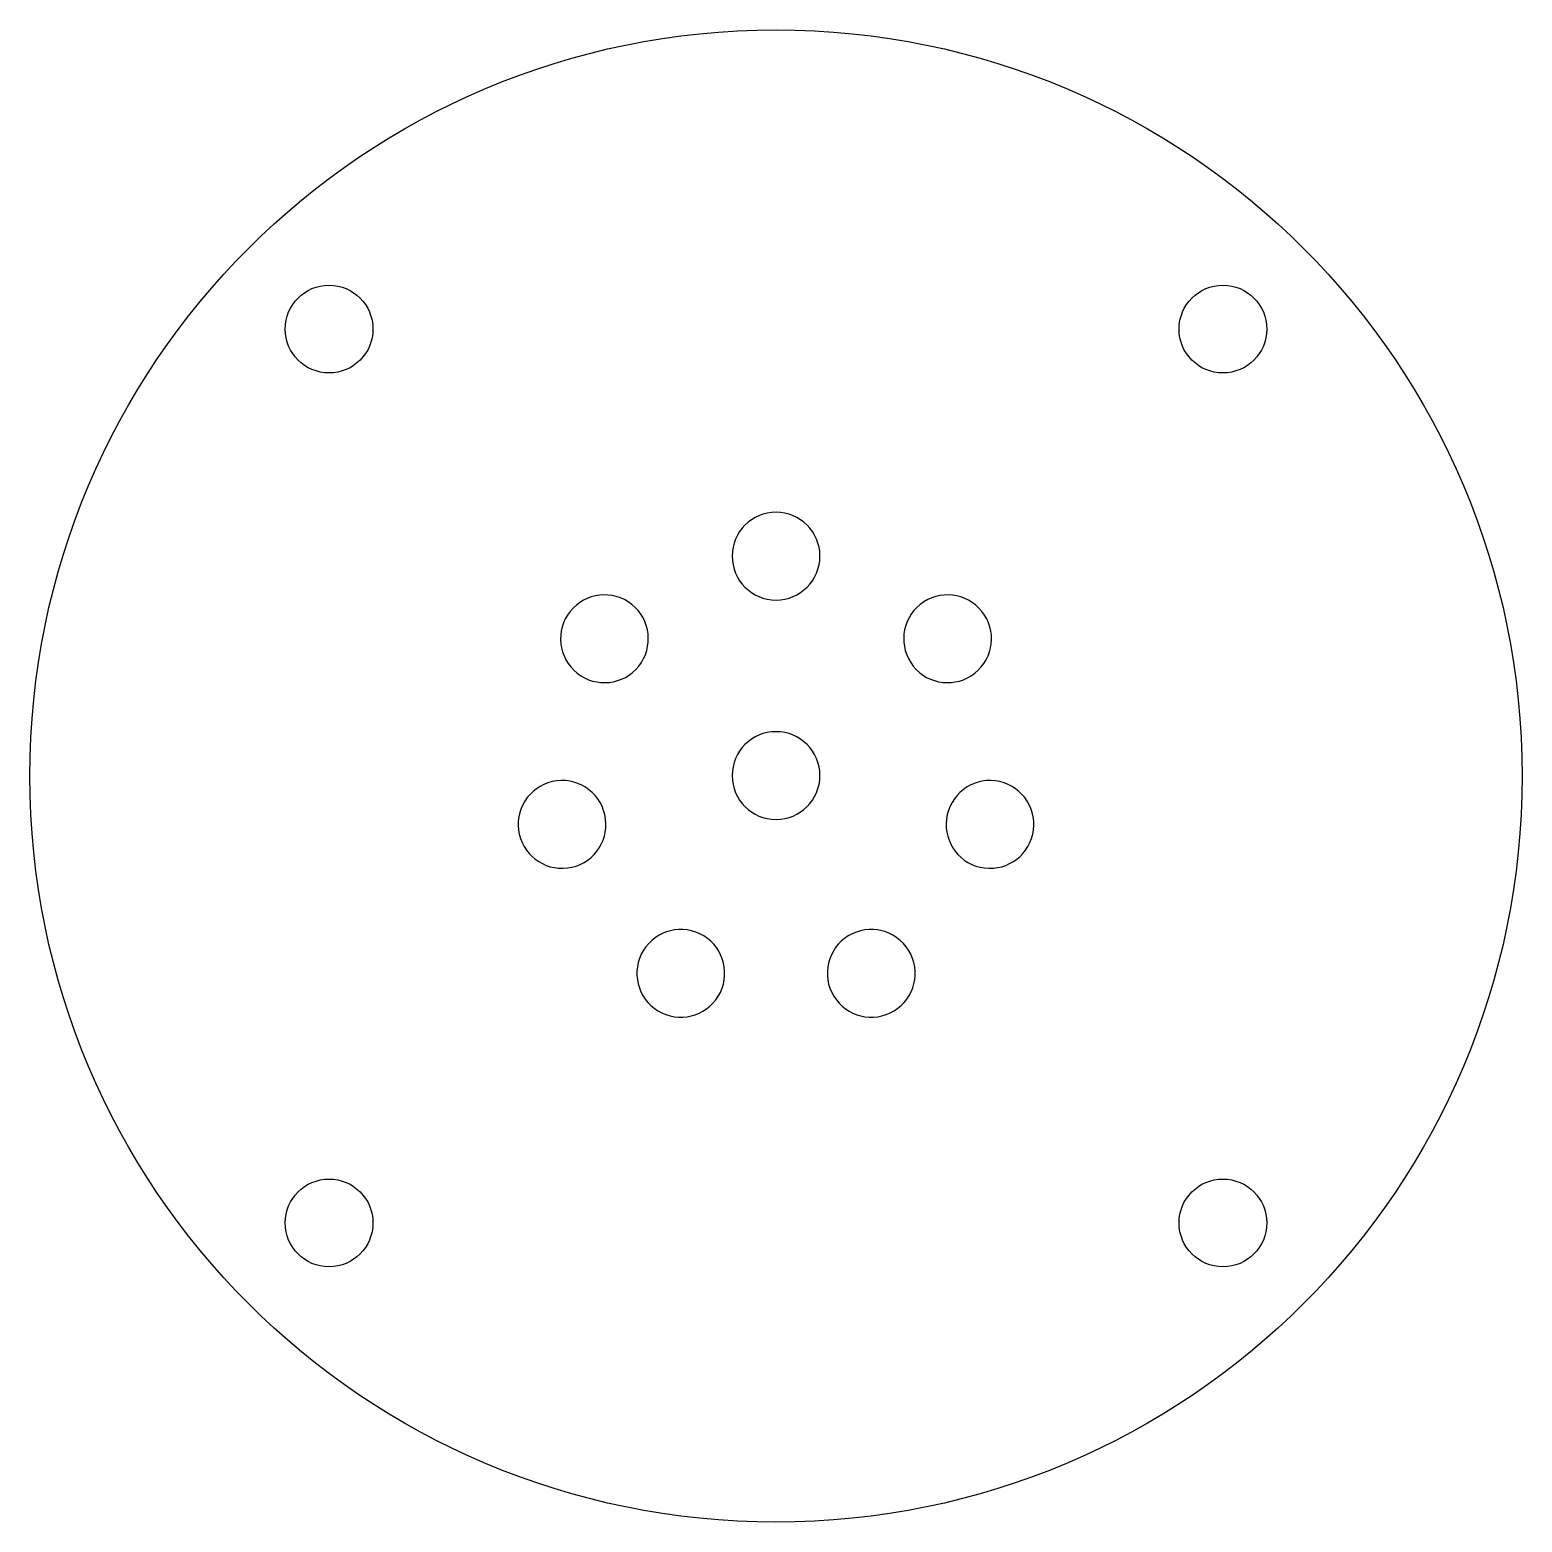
# Model space of a CAD drawing. Header units: inches. Extents: x -2.12 to 2.12, y -2.12 to 2.12.
import ezdxf

# ---------------------------------------------------------------- set-up
doc = ezdxf.new("R2010")
doc.units = ezdxf.units.IN
doc.header["$MEASUREMENT"] = 0

msp = doc.modelspace()

# ---------------------------------------------------------------- linework, layer by layer
at = {"color": 7, "linetype": 'Continuous', "lineweight": 25}
for centre, radius in [((0, 0), 2.125), ((-1.2728, 1.2728), 0.125), ((1.2728, 1.2728), 0.125), ((-1.2728, -1.2728), 0.125), ((1.2728, -1.2728), 0.125)]:
    msp.add_circle(centre, radius, dxfattribs=at)
for points, knots in [([(0.1251, 0.6262), (0.1251, 0.6952), (0.0691, 0.7512), (0.0001, 0.7512), (-0.069, 0.7512), (-0.1249, 0.6952), (-0.1249, 0.6262)], [2, 2, 2, 2, 3, 3, 3, 4, 4, 4, 4]), ([(-0.1249, 0.6262), (-0.1249, 0.5571), (-0.069, 0.5012), (0.0001, 0.5012), (0.0691, 0.5012), (0.1251, 0.5571), (0.1251, 0.6262)], [0, 0, 0, 0, 1, 1, 1, 2, 2, 2, 2]), ([(-0.4106, 0.4886), (-0.4646, 0.5316), (-0.5433, 0.5228), (-0.5863, 0.4688), (-0.6294, 0.4148), (-0.6205, 0.3362), (-0.5665, 0.2931)], [2, 2, 2, 2, 3, 3, 3, 4, 4, 4, 4]), ([(0.5666, 0.2931), (0.6206, 0.3362), (0.6295, 0.4148), (0.5864, 0.4688), (0.5434, 0.5228), (0.4647, 0.5316), (0.4108, 0.4886)], [2, 2, 2, 2, 3, 3, 3, 4, 4, 4, 4]), ([(-0.5665, 0.2931), (-0.5125, 0.2501), (-0.4339, 0.2589), (-0.3909, 0.3129), (-0.3478, 0.3669), (-0.3567, 0.4455), (-0.4106, 0.4886)], [0, 0, 0, 0, 1, 1, 1, 2, 2, 2, 2]), ([(0.4108, 0.4886), (0.3568, 0.4455), (0.3479, 0.3669), (0.391, 0.3129), (0.434, 0.2589), (0.5127, 0.2501), (0.5666, 0.2931)], [0, 0, 0, 0, 1, 1, 1, 2, 2, 2, 2]), ([(0.1251, 0.0012), (0.1251, 0.0702), (0.0691, 0.1262), (0.0001, 0.1262), (-0.069, 0.1262), (-0.1249, 0.0702), (-0.1249, 0.0012)], [2, 2, 2, 2, 3, 3, 3, 4, 4, 4, 4]), ([(-0.1249, 0.0012), (-0.1249, -0.0679), (-0.069, -0.1238), (0.0001, -0.1238), (0.0691, -0.1238), (0.1251, -0.0679), (0.1251, 0.0012)], [0, 0, 0, 0, 1, 1, 1, 2, 2, 2, 2]), ([(-0.6371, -0.016), (-0.7044, -0.0314), (-0.7465, -0.0984), (-0.7311, -0.1657), (-0.7158, -0.233), (-0.6488, -0.2751), (-0.5815, -0.2598)], [2, 2, 2, 2, 3, 3, 3, 4, 4, 4, 4]), ([(-0.5815, -0.2598), (-0.5142, -0.2444), (-0.472, -0.1774), (-0.4874, -0.1101), (-0.5028, -0.0428), (-0.5698, -0.0007), (-0.6371, -0.016)], [0, 0, 0, 0, 1, 1, 1, 2, 2, 2, 2]), ([(0.6372, -0.016), (0.5699, -0.0007), (0.5029, -0.0428), (0.4875, -0.1101), (0.4722, -0.1774), (0.5143, -0.2444), (0.5816, -0.2598)], [0, 0, 0, 0, 1, 1, 1, 2, 2, 2, 2]), ([(0.5816, -0.2598), (0.6489, -0.2751), (0.7159, -0.233), (0.7313, -0.1657), (0.7466, -0.0984), (0.7045, -0.0314), (0.6372, -0.016)], [2, 2, 2, 2, 3, 3, 3, 4, 4, 4, 4]), ([(-0.1585, -0.6162), (-0.1285, -0.554), (-0.1547, -0.4793), (-0.2169, -0.4493), (-0.2791, -0.4194), (-0.3538, -0.4455), (-0.3837, -0.5077)], [0, 0, 0, 0, 1, 1, 1, 2, 2, 2, 2]), ([(0.3839, -0.5077), (0.3539, -0.4455), (0.2792, -0.4194), (0.217, -0.4493), (0.1548, -0.4793), (0.1287, -0.554), (0.1586, -0.6162)], [0, 0, 0, 0, 1, 1, 1, 2, 2, 2, 2]), ([(-0.3837, -0.5077), (-0.4137, -0.5699), (-0.3876, -0.6446), (-0.3254, -0.6746), (-0.2632, -0.7045), (-0.1885, -0.6784), (-0.1585, -0.6162)], [2, 2, 2, 2, 3, 3, 3, 4, 4, 4, 4]), ([(0.1586, -0.6162), (0.1886, -0.6784), (0.2633, -0.7045), (0.3255, -0.6746), (0.3877, -0.6446), (0.4138, -0.5699), (0.3839, -0.5077)], [2, 2, 2, 2, 3, 3, 3, 4, 4, 4, 4])]:
    msp.add_open_spline(points, degree=3, knots=knots, dxfattribs=at)

doc.saveas('drawing.dxf')
